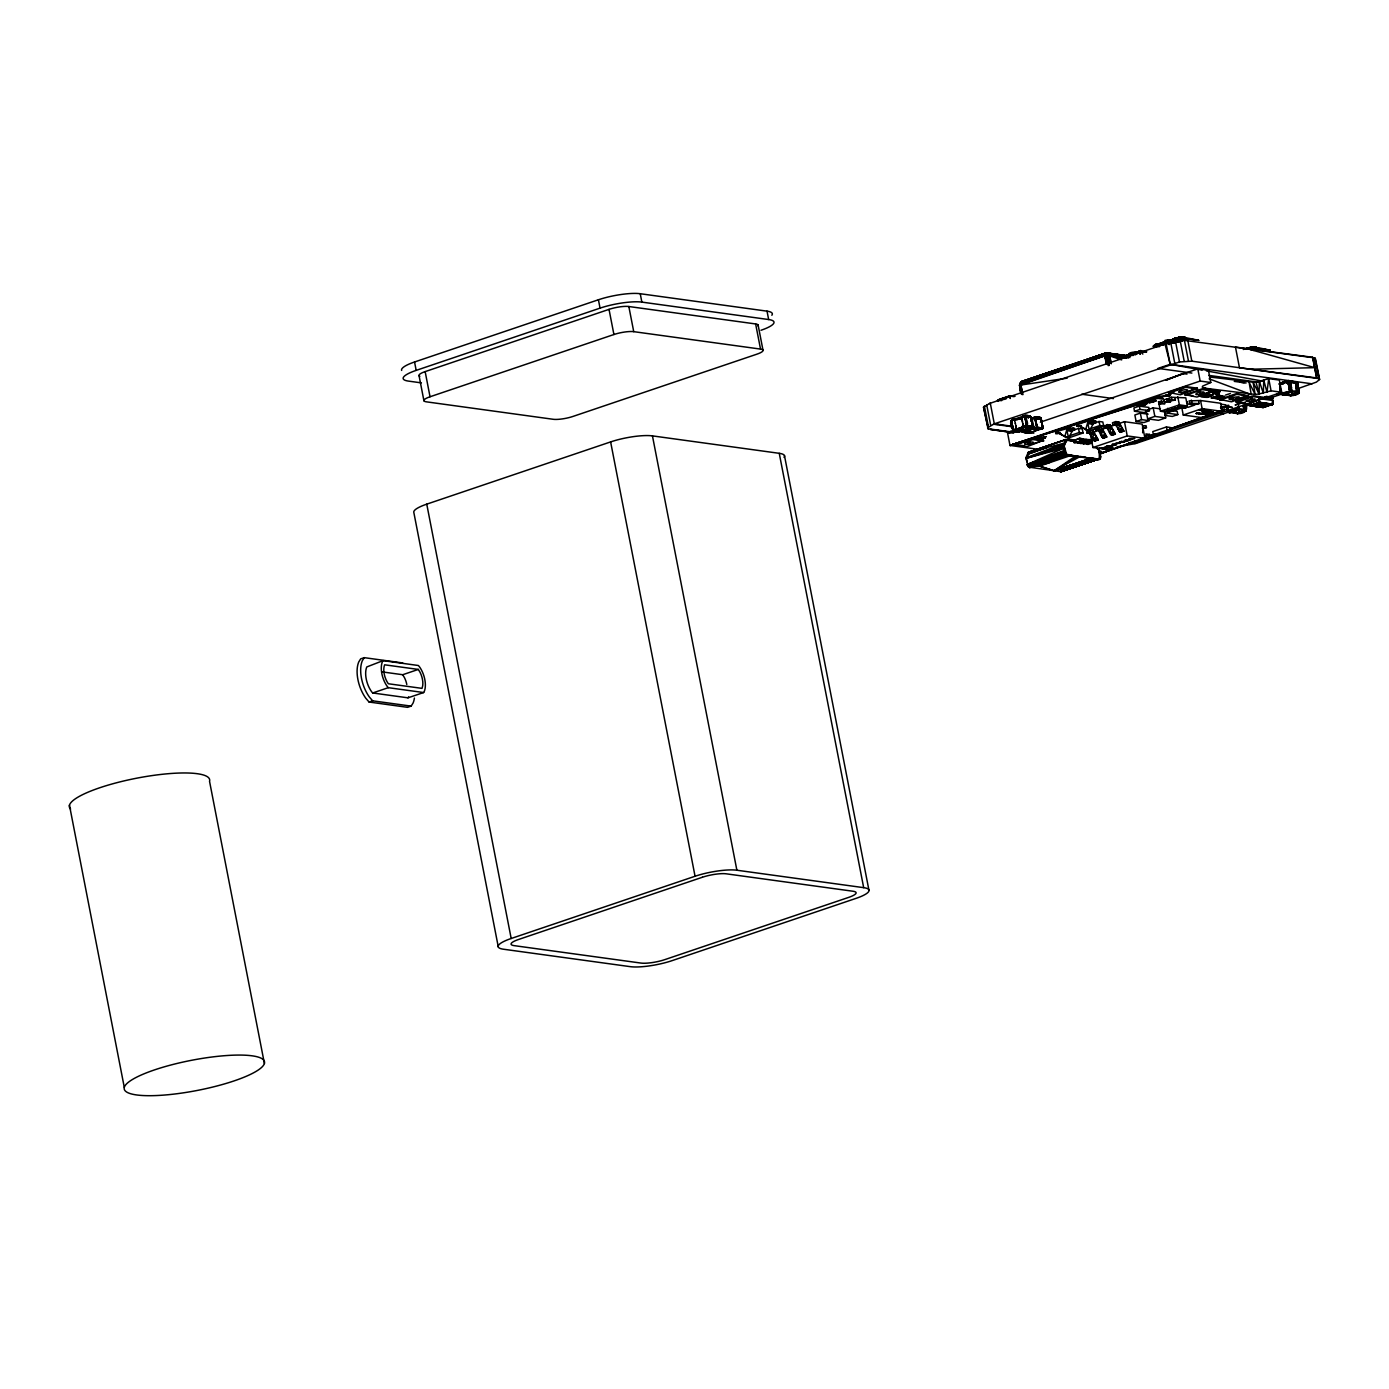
<?xml version="1.0" encoding="UTF-8"?>
<svg xmlns="http://www.w3.org/2000/svg" width="1389" height="1389" viewBox="0 0 1389 1389"><rect width="100%" height="100%" fill="white"/><g stroke="black" fill="none" stroke-linecap="round" stroke-linejoin="round"><path stroke-width="1.5" d="M1261.177 398.869L1272.949 400.483L1272.55 404.182L1263.348 407.411L1272.498 404.286L1272.359 397.237M1142.904 402.046L1150.283 402.289L1154.172 400.883L1148.651 399.997L1154.12 401.299L1142.904 402.046L1149.554 402.775L1155.961 400.744L1149.588 402.671M1273.001 400.57L1272.341 404.407L1263.33 404.998L1262.271 405.553L1266.143 405.293L1259.424 406.942L1272.341 404.407L1273.001 400.57C1274.494 410.588 1260.934 398.4 1255.795 403.869L1272.584 404.112L1259.493 402.48L1249.961 405.501L1263.157 407.498L1272.567 404.077M1170.545 341L1178.584 337.544L1186.102 337.996L1174.399 338.638L1175.754 342.267L1177.056 341.937C1173.392 334.975 1186.275 337.805 1185.685 337.614C1182.317 335.93 1169.816 338.638 1171.604 341.086M1176.761 342.267L1182.421 340.357L1174.365 342.562L1186.328 338.708L1181.987 339.749L1186.328 338.708L1183.654 339.749C1181.397 341.138 1180.65 338.569 1186.831 338.673L1198.655 340.305L1186.675 337.874L1172.906 342.475L1186.328 338.708L1198.776 340.409M1259.319 404.373L1257.896 404.598L1260.5 405.084L1257.028 404.772L1272.255 404.407L1250.065 405.64L1265.032 403.695L1272.255 404.407L1257.201 406.647L1250.065 405.64L1259.215 402.289L1258.972 398.626L1259.389 402.619L1272.55 404.13L1263.157 407.498L1250.1 405.675L1263.157 407.481M1017.616 419.721C1005.306 420.416 1018.658 420.572 1022.096 416.683C1021.783 422.378 1024.023 430.729 1026.749 426.371L1032.721 426.909L1030.725 416.683L1032.721 426.909L1025.742 427.517M1020.359 430.225L1016.175 429.705L1015.758 425.728L1015.984 427.065M1020.967 430.208C1018.658 432.951 997.667 431.163 1021.835 430.503C1022.773 430.121 1019.977 431.857 1019.37 431.562L1013.258 430.521L1019.37 431.562L1032.635 426.944L1030.725 416.752L1028.103 417.551L1030.36 416.578L1027.895 417.447L1030.794 416.891L1032.721 426.909L1030.76 416.717L1024.769 415.78L1021.991 418.106L1022.148 416.648L1030.69 416.648L1032.756 426.753L1030.621 416.735L1028.051 417.516L1030.777 416.735L1032.756 426.753M1026.245 429.809L1023.45 431.927L1029.457 432.951L1032.27 431.805L1026.367 431.111L1026.089 428.454M1028.155 427.951L1029.891 427.465M1042.965 428.142L1040.969 418.124L1032.27 418.176L1035.013 417.204L1037.166 427.447L1034.388 428.593L1037.149 427.239L1042.965 428.159L1040.969 418.124L1035.187 417.308L1032.201 419.513L1032.218 418.349L1032.895 424.774L1034.249 428.229L1035.986 429.079L1034.145 428.246L1033.694 427.239L1042.965 428.142L1040.969 418.124L1034.909 417.186C1027.2 420.051 1039.979 414.86 1040.882 418.037C1037.288 415.38 1029.423 418.992 1036.316 418.801M1037.166 427.343L1042.931 428.142L1040.187 429.392L1042.931 428.298L1041.038 418.228L1042.809 428.454L1040.865 418.072L1038.26 418.922L1040.934 418.419M1268.105 405.206L1269.824 404.703L1267.74 405.119M1096.563 447.814L1099.55 450.887L1100.696 457.901L1098.838 459.637L1066.231 455.019L1063.314 446.234L1065.953 439.549L1074.808 440.695M1243.711 349.264L1253.399 346.955L1257.566 348.031L1253.364 347.458L1243.711 349.264L1253.138 347.042L1257.67 348.049L1251.715 347.111L1243.224 349.49M1281.439 394.32L1279.79 386.177L1281.387 394.285L1289.061 392.913L1291.944 390.326L1291.006 392.167C1285.954 389.128 1278.644 400.917 1280.137 388.173L1281.352 394.268L1284.495 394.372M1297.118 382.288L1294.166 382.305L1297.378 382.548L1299.271 392.479L1290.607 395.639L1299.305 392.427L1297.378 382.531L1292.985 382.826M988.221 424.878L988.152 428.767L1013.935 432.309L1007.615 433.246L1009.977 445.435L1037.878 449.272M1165.562 341.381C1171.743 340.201 1164.763 339.576 1165.354 342.632C1171.257 336.659 1180.963 343.847 1168.062 340.288C1155.023 340.461 1187.994 342.145 1168.166 340.357C1184.036 343.795 1165.076 337.11 1165.458 342.632C1164.763 339.697 1170.823 339.246 1169.208 344.524L1168.288 340.531L1165.44 341.277L1174.087 341.277M1244.631 402.532L1246.072 410.727L1244.666 402.515L1246.107 410.519L1237.512 413.609L1246.072 410.727L1244.666 402.532L1246.089 410.693L1237.668 413.592L1235.134 412.047L1235.915 413.175L1246.211 410.397L1237.495 413.505L1235.134 412.047C1239.405 416.214 1250.899 411.144 1245.03 404.459M1040.344 422.169L1197.804 368.866L1208.43 370.325L1210.791 382.513L1202.7 386.09L1202.232 387.08L1203.864 388.087L1255.135 394.441L1259.094 393.955L1259.319 381.315L1268.713 378.624L1279.338 380.082L1281.7 392.271L1099.689 453.873M1294.201 382.479C1298.246 379.544 1293.906 387.392 1297.152 391.056L1299.236 392.67L1288.784 395.361L1299.271 392.601L1297.343 382.479L1291.753 382.687M1269.581 404.911L1268.869 405.119M1206.572 414.408L1208.413 413.991L1205.86 415.103L1208.1 413.905M1015.932 419.409C1004.629 416.526 1015.863 438.941 1016.036 428.402M1096.06 422.638L1095.504 420.989L1093.907 422.69L1091.424 421.336L1090.556 422.725L1091.494 420.433L1090.556 422.725L1096.06 422.638L1095.747 421.006L1090.643 420.798M1249.926 347.372L1245.742 348.934M1265.205 396.612L1268.331 397.41C1263.417 395.848 1267.584 400.605 1268.331 397.41C1266.942 401.473 1262.063 395.171 1267.115 396.959C1262.861 398.192 1266.438 397.775 1268.417 396.994L1266.542 396.525L1264.962 398.539M1269.459 399.147C1271.595 396.473 1275.38 399.893 1269.511 399.233C1267.48 394.945 1277.55 399.112 1270.032 399.042C1268.713 399.494 1271.248 398.712 1271.022 397.792C1276.456 400.796 1264.441 396.23 1272.671 398.435L1269.806 399.042L1272.567 398.591M1272.914 397.601L1271.612 397.567L1272.914 397.376M1291.805 390.378L1290.034 381.454L1288.037 381.072L1289.999 391.576L1291.909 391.594L1291.944 390.326L1281.752 394.389L1289.079 395.171L1299.236 392.67L1297.309 382.426L1295.034 382.253M1031.749 431.944C1029.614 432.656 1019.144 434.531 1026.141 429.791C1026.784 432.448 1019.873 432.344 1026.141 430.972L1023.571 431.857L1029.579 432.969L1040.135 428.958M1297.343 382.479L1295.451 382.062L1297.378 382.531L1299.184 392.722L1288.818 395.379L1288.228 394.059L1290.746 395.622L1299.114 392.792L1291.839 391.212M1251.229 350.011L1257.757 348.517C1250.482 350.948 1254.267 348.969 1257.757 348.517L1270.206 350.236M1142.539 425.763L1146.099 425.728L1146.446 427.534L1143.355 427.499L1142.626 432.795M1184.261 337.197L1178.028 337.718L1179.799 341.381L1179.921 337.405L1174.191 338.638L1182.681 337.371L1186.241 338.222M1135.612 405.171L1141.237 402.932L1146.828 403.713L1142.383 405.571L1135.612 405.171L1137.278 405.675M1135.612 405.241L1137.018 403.939M1099.255 452.779L1099.359 458.613M1238.849 408.314L1228.189 412.116L1236.644 409.13L1238.71 409.772L1238.849 408.314L1238.762 409.668L1235.967 410.901L1238.606 409.599L1238.554 405.779M1175.007 408.904L1172.16 409.06L1175.25 408.783L1172.16 409.06L1173.323 408.505M1016.175 429.705C1026.193 426.857 1030.76 428.055 1024.978 415.901C1017.425 417.69 1029.648 414.148 1030.725 416.752C1035.152 437.222 1031.645 421.336 1016.054 429.531M1196.259 413.8L1199.766 412.828L1196.259 413.262M1272.532 403.973L1272.966 400.588M1299.271 392.601C1299.166 386.993 1254.024 400.171 1291.978 391.403C1287.968 388.729 1290.555 377.843 1288.054 381.037C1266.785 390.76 1292.117 373.797 1291.145 385.204M1220.671 395.934L1211.364 397.931L1216.938 396.056L1222.806 396.16L1217.893 395.848L1211.347 397.844L1218.726 398.938C1230.862 395.171 1219.403 397.046 1220.566 395.813L1203.864 388.087L1220.046 391.455L1218.084 393.139L1213.326 393.816M1288.228 394.059C1292.36 399.424 1307.535 388.851 1291.006 392.167M1140.022 354.212L1140.352 350.931L1139.24 350.861L1146.498 351.764L1145.387 351.712M1244.926 349.195L1251.35 347.233L1256.819 347.58M1257.601 404.946L1272.255 404.407L1257.201 406.647L1262.636 404.807L1256.785 406.595L1264.372 404.98M1179.799 341.381L1179.07 337.978L1175.25 338.378L1173.514 339.142L1173.497 343.031L1172.785 339.42L1174.399 338.638M1205.096 411.856C1209.246 409.06 1209.506 415.641 1202.127 408.626L1183.237 415.016L1181.657 406.89M1238.745 409.182L1246.176 410.467L1235.654 413.297L1246.141 410.64L1244.509 402.584M1021.991 418.106C1022.339 414.339 1028.624 416.561 1030.69 416.648L1028.051 417.516M1032.201 419.513C1031.662 415.12 1046.802 418.141 1038.121 418.853L1040.726 418.037L1037.236 418.836M1289.739 381.489C1285.016 380.569 1293.923 383.017 1288.037 381.072C1267.046 389.094 1290.207 377.6 1295.468 382.548L1295.243 382.027M1073.784 440.851L1079.427 438.23L1080.972 438.438L1081.441 440.886L1075.676 442.831L1074.114 442.622L1073.784 440.851C1068.627 436.268 1062.359 443.022 1064.287 446.546L1066.613 454.29L1074.166 455.852L1069.478 455.592L1070.363 455.279M1254.857 348.761L1254.701 349.663L1254.996 348.726M1158.357 343.882L1154.728 345.236L1159.294 343.916L1158.374 344.038M1262.271 405.553L1265.31 405.328M1032.183 432.048L1029.683 432.917C1004.698 428.993 1042.288 435.365 1032.149 432.101C1026.072 434.062 1017.234 430.833 1029.839 431.528M1261.976 404.998L1259.458 404.755L1272.255 404.407L1256.594 406.56L1261.976 404.998L1260.535 405.154M1271.855 399.233L1269.98 398.973L1271.039 397.132M1140.109 354.039L1140.612 350.41L1143.286 352.528M1203.378 411.856L1202.353 411.752L1206.173 410.901L1202.37 411.786L1206.173 410.901L1202.127 408.626L1200.547 400.501L1189.123 400.883L1189.592 403.314L1196.919 404.321L1199.158 403.574L1198.69 401.126M1266.143 397.931L1265.014 398.608L1267.376 398.643L1267.028 396.855L1264.702 396.994L1266.612 396.733M1183.567 338.899L1172.767 342.545L1183.654 339.749M1258.26 404.407L1259.319 404.72M1258.868 404.65L1250.222 405.657L1272.255 404.407L1255.656 406.439L1261.16 404.529L1272.255 404.407L1265.292 405.258M1235.62 412.967L1237.755 413.453L1246.02 410.762C1240.568 404.876 1228.189 416.96 1227.442 408.21L1228.466 412.359L1235.932 410.727M1119.847 443.317L1115.471 443.369M1019.37 431.562C1011.973 435.695 1006.417 417.724 1015.029 419.53M1029.944 427.638L1019.474 431.528L1013.293 430.573L1011.331 420.589L1014.126 419.356L1011.487 420.277L1024.648 415.815L1030.69 416.648L1024.683 415.797L1030.36 416.578L1027.895 417.447M1021.453 392.809L1019.908 384.684L1022.13 381.263L1106.582 352.875L1129.587 356.035M1154.815 344.906L1157.35 343.951L1157.801 345.184C1151.342 347.042 1157.454 341.989 1157.888 345.201C1147.609 345.566 1163.635 343.014 1155.023 344.715L1158.791 345.271L1154.919 344.75M1185.338 337.562L1178.584 337.544L1170.58 341.034L1178.584 337.544L1184.557 337.249L1186.275 338.43M1297.204 382.374L1295.416 382.357L1297.378 382.6L1295.642 383.329M1011.366 420.728L1014.144 419.634M1022.13 381.263L1019.509 385.222L1021.366 393.972C1018.571 389.111 1018.762 378.173 1027.304 381.09M1202.579 411.578L1206.173 410.901L1202.353 411.752L1203.638 411.3M1022.582 416.978L1024.804 415.832L1030.76 416.717C1016.488 409.72 1032.774 426.492 1024.075 426.996C1027.166 424.27 1040.621 428.697 1026.818 426.058C1007.459 427.881 1052.341 424.235 1023.936 426.857L1022.79 423.385M1175.216 408.626L1172.125 408.887L1175.216 408.852M1182.525 340.114L1186.328 338.708L1183.932 338.794M1262.514 405.536L1264.441 405.536M1022.182 392.827L1020.672 383.989L1021.575 381.61L1105.731 352.98L1127.781 355.862M1080.955 426.076L1077.031 426.388L1076.718 424.756L1090.07 420.242L1090.556 422.725L1090.851 421.318M1042.774 428.229L1036.941 427.656L1023.537 432.014L1036.941 427.586L1042.913 428.246L1036.941 427.586L1034.927 417.447L1041.038 418.28L1034.84 417.273L1032.791 418.367M1253.816 350.497L1253.659 349.247L1257.757 348.517L1255.361 348.622M1269.615 397.514L1271.109 397.15M1202.874 413.332L1199.176 414.026M1258.208 404.529L1257.583 404.859M1261.907 404.72L1259.806 404.755L1272.255 404.407L1265.205 404.998M1154.12 401.299L1148.668 400.084L1155.856 400.536L1153.877 401.872M1063.314 446.025L1063.731 448.196L1025.759 458.439L1063.418 445.313L1025.759 458.005L1064.443 443.108L1028.259 452.31L1065.953 439.549L1028.259 452.31L1025.759 458.005L1028.589 467.103L1060.623 471.652L1062.325 469.656M1091.823 421.336L1093.907 422.69L1094.341 420.815M1238.658 409.495L1246.055 410.71L1244.197 410.259L1243.329 406.421L1243.676 407.724M1290.624 394.528L1298.958 392.844L1297.135 392.445L1296.145 387.149M1203.204 411.387C1204.28 412.134 1206.676 409.859 1204.593 411.439M1206.208 412.168C1215.757 410.467 1203.204 411.925 1207.284 412.29M1096.911 448.282L1098.942 449.845M1295.347 382.288L1287.95 381.037C1271.004 388.139 1284.026 379.822 1290.034 381.454M1137.192 404.39C1154.971 406.126 1138.667 401.369 1138.233 403.956M1140.647 405.328C1154.919 403.209 1130.472 403.626 1142.609 403.366M1145.144 404.338L1143.598 403.47M1260.083 405.067L1258.608 404.998L1260.917 404.598L1259.181 405.154M1213.292 395.032L1207.475 397.358C1185.286 396.959 1228.484 391.212 1200.113 396.264L1208.291 394.094M1098.716 450.731L1100.713 456.842L1099.775 457.137M1233.779 411.63L1229.994 412.394L1237.634 413.471M1265.24 396.698C1270.327 400.883 1263.851 395.344 1266.56 397.306M1272.463 404.251L1259.406 402.636L1250.169 405.71L1259.528 402.55L1258.972 398.626L1259.458 402.55L1250.013 405.623L1259.563 402.48L1259.146 398.608M1105.21 447.727L1104.411 447.05L1104.811 448.612L1108.769 447.258L1101.355 448.074L1108.005 447.518M1218.726 398.938L1224.612 396.369L1218.709 398.869L1211.347 397.844M1165.77 345.583L1166.638 342.718L1165.354 342.024L1172.16 343.135L1168.114 343.882M1038.33 419.009L1040.795 418.106C1030.134 413.453 1036.767 421.752 1036.854 427.69C1057.845 428.888 1016.175 426.961 1042.809 428.454L1035.951 428.923M1200.981 413.748L1202.006 413.54M1297.222 392.375C1303.837 395.327 1282.585 396.195 1281.335 394.198L1279.79 386.316L1281.283 394.129L1283.419 394.65M1213.066 413.609L1214.003 413.228M1205.374 396.334L1208.048 396.785C1221.643 391.941 1190.755 399.546 1212.666 394.58M1262.775 405.553L1264.233 405.015L1263.018 405.084M1066.752 429.861L1072.412 430.642L1068.592 438.004L1064.773 436.597L1066.752 429.861L1070.554 429.236L1070.242 427.621L1055.466 431.944L1055.779 433.576L1059.807 433.177L1061.456 434.358M1087.656 422.794L1093.317 423.576L1089.497 430.92L1085.677 429.514L1087.656 422.794L1091.494 420.433L1090.07 420.242M1231.401 412.342L1228.293 412.255L1236.905 409.147L1228.38 412.325L1231.366 412.168M1291.978 391.403L1281.474 394.354L1291.857 391.698L1289.808 391.368L1288.037 381.072L1279.443 383.989L1288.124 381.142L1290.086 391.16L1291.857 391.611M1099.081 452.206L1098.89 451.269M1213.899 413.731L1211.33 414.408L1214.924 413.332L1171.049 428.697M1263.174 405.189L1264.233 405.328L1262.966 405.605M1171.187 340.166L1170.58 341.034L1174.33 338.864M1178.688 407.168L1179.591 406.925L1178.688 406.925M1173.653 409.095C1171.656 408.158 1174.469 409.668 1173.722 408.488M1256.767 348.083L1256.455 347.163M1290.85 395.483C1286.266 394.615 1291.944 396.108 1289.704 395.084L1299.184 392.722L1296.197 392.705M1021.471 418.315L1014.265 419.53L1021.61 418.384L1019.752 418.905M1129.153 356.261L1107.259 352.98C1101.616 352.91 1107.415 361.73 1106.686 364.265M1087.118 433.229L1093.438 432.569L1090.417 434.149L1094.237 433.594L1092.344 438.264L1093.195 439.775L1094.81 441.06L1098.23 439.896L1093.282 430.781L1086.771 431.441L1087.118 433.229L1093.438 432.569L1098.23 439.896L1094.202 440.817L1096.859 438.924L1093.195 439.775L1096.077 437.743L1092.344 438.264L1089.827 433.646L1090.191 430.277M1104.238 427.43L1110.575 426.753L1107.554 428.35L1111.374 427.795L1109.464 432.465L1110.332 433.976L1111.947 435.261L1115.367 434.097L1110.419 424.982L1103.89 425.642L1104.238 427.43L1110.575 426.753L1115.367 434.097L1111.322 435.017L1113.995 433.125L1110.332 433.976L1113.214 431.944L1109.464 432.465L1106.964 427.847L1107.328 424.478L1106.373 426.006L1109.794 424.826M1098.751 427.378L1098.977 431.25L1102.797 430.694L1100.887 435.33L1101.703 436.806L1103.37 438.16L1106.79 436.997L1101.842 427.881L1095.331 428.541L1095.678 430.33L1101.998 429.67L1106.79 436.997M1099.064 452.102L1099.55 450.887M1015.342 423.141C1015.672 426.996 1015.064 415.797 1011.539 420.259M1230.428 412.411L1228.189 412.116L1230.22 412.359L1228.241 412.168L1227.425 408.14M1201.85 413.714L1201.155 413.818M1126.114 357.181L1106.286 353.535L1021.089 382.218L1019.578 384.979L1021.054 393.347L1019.509 385.222L1021.089 382.218L1105.158 353.327L1127.712 356.626M1013.397 430.712C1021.332 427.534 1007.858 433.542 1015.949 428.385C1016.14 431.927 1009.039 430.277 1017.043 429.93M1028.832 453.804L1034.77 451.79L1028.832 453.804L1026.575 458.978L1027.166 461.947M1207.093 411.022L1205.53 411.7L1207.979 411.144L1202.127 408.626L1202.509 409.859L1199.28 410.154L1201.363 410.345L1202.127 408.626L1222.216 411.387L1220.636 403.261L1200.547 400.501M1146.047 403.175C1148.147 405.189 1140.977 405.571 1139.831 405.831M1203.933 411.63L1202.683 411.561L1204.263 411.057M1010.445 396.039L999.16 399.372M1142.73 352.077L1138.633 351.504L1129.066 354.247M1159.242 346.486L1155.179 345.41M1271.004 397.567L1272.828 398.035L1271.022 397.341M1016.349 429.757L1013.258 430.503L1011.383 420.502L1022.096 417.221M1230.133 412.498L1228.241 412.168L1227.442 408.123C1224.664 411.491 1232.842 413.505 1228.293 412.255C1241.835 408.679 1234.144 409.13 1238.554 409.668M1021.905 430.434C1017.738 430.503 1025.36 432.587 1013.258 430.468L1011.331 420.589L1014.005 419.652L1014.543 420.676M1297.309 392.583L1297.152 391.056L1299.201 392.653M1064.182 450.869L1064.582 448.022L1063.418 446.928C1065.38 445.174 1066.717 437.604 1066.665 440.903M1175.25 408.088L1177.75 407.984L1175.25 407.793M1228.657 412.359L1238.762 409.668L1228.553 412.377L1230.324 412.62M1198.62 412.672L1196.398 413.384M1219.282 398.383L1222.928 396.768L1219.282 398.383C1211.451 398.452 1226.435 395.414 1218.778 397.289M1036.854 427.69L1034.388 428.593L1036.975 427.725L1034.805 417.568L1032.218 418.349L1035.239 417.377L1037.166 427.447L1034.145 428.246L1033.798 427.256M1169.434 410.502L1166.239 410.849L1170.198 410.137M1049.094 462.85L1029.648 467.433L1069.27 454.984L1038.555 465.819L1029.648 467.433L1068.697 454.898L1099.081 459.551L1099.775 456.929M1289.582 381.506L1288.193 381.107L1290.207 391.056M1020.689 418.766L1021.54 418.402M1197.058 413.696L1199.731 412.828L1197.7 412.811M1118.978 422.082L1114.933 423.107L1115.888 421.579L1118.978 422.082L1123.927 431.198L1119.829 432.066L1116.287 425.642L1112.815 424.53L1112.467 422.742L1115.888 421.579L1115.523 424.947L1119.135 423.853L1123.927 431.198M402.758 662.952L364.265 657.657L362.321 660.747A26.756 13.925 71.3 0 0 369.37 697.018L372.651 700.82L411.144 706.116L413.071 703.06A26.825 13.959 71.3 0 0 414.408 698.059M383.051 660.643L382.426 661.65A18.265 9.515 71.3 0 0 387.236 686.426L388.312 687.677L423.628 692.538L424.235 691.566A18.335 9.549 71.3 0 0 419.409 666.703L418.367 665.505L383.051 660.643L366.783 666.946A18.265 9.515 71.3 0 0 371.61 691.722L372.686 692.972L407.984 697.834L423.628 692.538M407.984 697.834L408.609 696.861M1207.527 394.129L1209.993 394.719M1116.2 443.247L1120.558 443.195M1066.387 441.025L1063.314 446.234M1263.261 405.102L1256.785 406.595M1260.465 404.598L1258.625 405.084M1314.671 360.116L1314.897 357.945L1314.741 367.668L1316.65 377.93L1239.474 367.72L1235.463 347.094L1312.64 357.286L1314.741 367.668L1319.55 379.527L1316.39 382.114L1299.93 387.913M983.516 407.185L988.152 428.767L983.516 407.185L989.732 403.4M987.527 427.829L994.298 423.819L1179.487 361.973L1191.831 361.175L1318.96 378.659M1070.242 427.621L1069.165 428.333L1074.496 428.211L1074.826 429.826L1069.912 430.139L1068.836 427.43M1069.478 429.948L1070.554 429.236M1036.941 427.586L1042.722 428.524L1039.927 429.236M1263.764 405.71L1264.233 405.623M1208.638 411.925L1206.103 412.377L1209.298 411.283M1207.284 395.292L1202.284 395.987L1208.065 394.806L1202.266 395.917L1206.26 394.771M1218.518 396.889L1213.5 397.514L1219.299 396.403L1215.826 397.896L1219.299 396.403L1217.875 397.132M1211.33 395.622L1208.048 396.785L1211.694 395.257M1169.503 410.762L1166.239 410.849M1013.605 430.781L1016.019 429.843M1210.704 411.63C1214.125 411.37 1206.468 412.498 1210.826 411.474L1211.729 411.682L1207.631 412.533L1209.941 411.943M1222.806 410.71L1219.976 411.318L1224.785 409.373L1170.267 429.045M1175.441 407.915L1177.559 408.071L1175.58 407.689M1124.1 441.876C1126.028 441.511 1119.343 443.386 1124.951 441.667L1119.326 441.997L1124.968 441.476L1120.298 441.858L1121.756 441.181M1207.18 411.352L1205.756 411.752M1112.711 445.539C1119.065 442.049 1113.718 447.206 1112.276 444.376L1116.513 444.636L1112.276 444.376M1029.891 427.777C1037.027 426.614 1026.228 424.982 1024.162 426.996M1030.082 427.69L1032.652 426.84C1036.732 428.09 1013.779 425.642 1032.617 427.048L1030.1 427.916L1029.648 426.683M1001.712 400.622L997.424 400.449L998.378 399.702M1109.776 446.911L1112.676 445.938L1106.217 446.442L1112.676 445.938M1219.264 398.296L1222.928 396.768M1206.138 410.901L1204.523 411.231M1210.27 412.186L1208.031 412.602M1006.018 398.973L997.962 400.657L998.847 399.754M1128.632 357.32L1109.273 354.837L1106.217 355.48L1019.908 384.684L1021.28 392.948M1209.663 411.491L1206.103 412.377M1019.96 419.044L1020.915 418.818M1283.627 394.424L1281.335 394.198L1289.877 391.194L1288.002 381.194L1279.495 384.024L1283.679 383.624L1279.443 383.989M1271.022 397.792L1272.567 398.608M1026.558 431.163L1023.919 432.17M1216.174 396.612L1213.5 397.514L1219.282 396.421L1217.268 396.421M1022.2 394.632L1020.672 383.989L1105.991 354.334L1128.076 356.522M1154.728 345.08L1165.493 341.52M1237.009 409.46L1228.189 412.116L1230.168 412.29M1109.377 363.328L1107.293 355.289L1104.932 353.865L1020.776 383.034L1019.908 384.684M1142.834 354.108L1139.709 350.931C1137.921 353.257 1123.354 352.806 1129.951 357.546M1165.822 342.093L1153.964 346.503L1159.607 346.555M1171.604 339.975L1170.701 340.722M1206.833 414.426L1207.961 414.078M1182.421 339.281L1172.733 342.545L1183.324 339.836L1172.594 342.614L1183.272 338.985M1146.047 351.973L1140.525 351.556L1127.851 355.341L1133.493 355.41M1164.069 344.628L1153.964 346.503L1166.638 342.718L1165.354 342.024L1166.725 341.572L1172.16 343.135M1128.042 440.07C1119.621 441.771 1136.011 440.018 1124.43 440.678L1129.448 440.07L1124.43 440.678L1126.479 439.74M1201.554 413.679L1202.492 413.332M1064.547 452.501L1065.432 452.206L1064.686 452.918L1065.971 454.828L1067.568 454.793L1029.648 467.433L1068.992 454.932M1238.537 412.134C1240.967 412.707 1245.568 408.8 1244.422 410.137M1207.128 411.908L1209.333 411.422L1206.642 412.116M1203.343 414.13L1202.787 413.87M1064.738 443.195L1065.415 441.633M1259.302 402.515L1259.059 398.626M1075.85 455.87L1054.112 470.749L1038.555 465.819L1038.312 464.586M1168.392 410.276L1166.882 410.745L1169.781 410.311M1100.557 456.061L1099.984 456.859L1099.793 455.905M1205.392 396.421L1208.986 395.188M1145.178 404.182L1144.137 404.772M1228.275 412.203L1236.644 409.13M1281.37 394.233L1283.314 394.389M1135.212 354.907L1140.525 351.556L1139.709 350.931M1163.097 344.958L1166.638 342.718L1153.964 346.503M1066.144 440.157L1074.253 441.233M1078.055 456.182L1054.112 470.749L1038.555 465.819M1067.03 440.244L1066.578 440.191M1169.347 410.675L1168.496 410.38M1169.781 410.623L1168.583 410.97M1091.077 435.33L1094.237 433.594M1103.022 436.389L1103.37 438.16L1106.269 436.806L1102.692 437.865L1105.418 436.024L1101.703 436.806L1104.62 434.792L1100.887 435.33L1099.637 432.413L1102.797 430.694M1108.196 429.514L1111.374 427.795M1099.984 452.623L1101.408 451.442L1098.959 451.147M1013.432 430.677L1015.984 429.791L1013.432 430.382L1011.47 420.607M1172.629 409.72L1169.781 409.963L1172.507 409.633L1170.805 409.616L1171.639 410.05M1068.94 454.932L1029.648 467.433L1066.526 454.602L1028.589 467.103L1065.467 453.769L1027.738 466.131L1064.859 452.797L1026.992 464.655L1063.731 448.196L1065.05 453.144L1068.106 455.453M1243.12 410.849L1245.864 410.814L1243.103 410.693M1013.345 430.451L1015.949 429.757L1013.258 430.468L1017.13 431.059M1099.81 457.155L1100.348 458.908L1097.709 459.533M1210.895 412.984L1213.344 411.804M1212.371 412.116L1211.277 412.325M1262.601 405.31L1261.49 405.31M1135.664 404.633L1141.827 402.949L1146.776 403.8M1220.584 410.884L1223.032 410.05M1205.496 414.044L1203.707 414.304M1209.107 412.464L1207.631 412.533L1209.263 412.029M1175.198 338.603L1177.056 341.937L1178.41 341.625L1177.091 338.36L1171.153 340.253M1170.597 410.015L1170.163 409.981M1201.363 410.345L1202.509 409.859M1237.564 412.672L1235.845 413.384L1237.443 413.575M1184.018 339.628L1186.328 338.708M1207.024 412.255L1209.663 411.3M1174.469 409.095L1172.212 409.13M989.419 403.522L1166.118 343.656L1170.198 364.3L1202.11 370.116M1178.584 337.544L1181.015 337.718L1182.438 341.052L1181.935 337.631C1178.115 336.503 1183.011 337.857 1181.154 341.173L1180.042 337.84L1175.407 338.256M1244.943 348.952L1252.427 347.545L1250.395 347.372M1099.411 459.255L1100.348 458.908M1064.686 452.432L1026.992 464.655L1064.182 450.505M1172.542 408.904L1173.41 409.234M1095.122 458.526L1060.623 471.652L1061.578 468.996L1095.122 458.526L1062.828 469.152L1054.112 470.749L1080.243 456.477L1085.729 457.259M1024.474 417.395L1022.547 416.804L1024.839 416.023L1026.488 425.902L1016.036 429.323M1067.898 440.348L1067.464 440.296M1199.523 412.724L1196.346 413.418L1197.769 412.915M1065.328 451.79L1026.992 464.655L1064.304 451.095M1209.819 411.786L1210.826 411.474M1101.321 453.092L1111.131 449.55L1099.862 454.238M1096.425 458.717L1060.623 471.652L1062.828 469.152L1061.335 467.746M1026.211 431.25L1023.537 432.014M1182.855 339.107L1172.733 342.597L1182.265 339.385M1013.727 430.764L1016.14 429.913M1022.964 381.124L1021.089 382.218M997.962 400.657L1010.445 396.212L1014.196 396.646M1112.936 445.279C1110.592 443.82 1118.336 444.671 1112.936 445.279L1114.69 444.688M1148.547 436.406L1154.658 434.236M1170.962 428.454L1213.743 413.262M1072.1 466.027L1070.606 464.603L1072.1 466.027L1093.82 458.335L1091.216 458.04L1054.112 470.749L1092.518 458.179M1097.727 458.926L1060.623 471.652L1099.15 458.821L1061.977 471.218L1095.73 459.238M1065.693 454.029L1028.589 467.103L1066.405 454.55M1148.616 436.58L1156.777 433.715M1136.515 440.834L1101.703 453.057L1135.942 441.077M1148.79 436.511L1154.919 434.358M1169.243 429.323L1224.473 409.911M1023.033 394.58L1020.793 385.031L1104.863 355.584L1106.217 355.48L1108.856 365.498M1286.353 382.756L1288.02 381.975L1288.471 383.104M1150.075 436.111L1156.134 433.993M1174.452 342.284L1182.421 340.357L1174.469 342.128M1063.418 445.313L1025.759 458.439L1063.505 447.032M1065.241 453.474L1027.738 466.131L1065.05 453.144M1099.185 458.804L1061.977 471.218L1097.64 458.821M1281.578 394.337L1289.843 391.455M1034.84 417.221L1032.322 418.106L1035.239 417.377M1026.992 464.655L1064.408 451.668M1027.738 466.131L1065.085 453.213M1068.419 454.88L1029.648 467.433L1066.578 454.602M1024.978 415.901L1022.026 416.943L1024.596 416.179M1065.919 454.238L1028.589 467.103L1066.162 454.429M1068.141 454.845L1029.648 467.433L1066.683 454.637M1206.919 412.012L1208.864 411.404M1174.365 342.597L1182.386 340.687L1176.24 342.354M1129.587 438.507L1130.768 439.809L1129.587 438.507L1134.205 438.646M1078.281 464.395L1068.506 467.746L1078.385 464.412M1176.24 342.406L1181.883 340.183M1032.531 427.118L1029.961 427.986L1032.531 427.118L1026.749 426.371M1114.933 423.107L1118.371 421.926M1067.846 454.828L1029.648 467.433L1066.978 454.707M1098.786 459.012L1060.623 471.652L1098.473 459.012M401.647 370.429A30.61 6.563 -11 0 1 414.547 361.991L598.416 299.764A30.61 6.563 -11 0 1 640.242 293.721L767.023 311.153A30.61 6.563 -11 0 1 771.85 315.268M421.388 382.878L408.488 381.107A30.61 6.563 -11 0 1 416.179 370.377L600.048 308.132A30.61 6.563 -11 0 1 641.857 302.108L768.655 319.539L767.023 311.153M419.825 376.28A14.498 3.108 -11 0 1 425.156 371.61L609.024 309.365A14.498 3.108 -11 0 1 628.835 306.518L755.633 323.95A14.498 3.108 -11 0 1 757.925 325.894M760.53 349.09A14.498 3.108 -11 0 1 756.883 354.178L573.015 416.422A14.498 3.108 -11 0 1 553.204 419.287L426.406 401.838A14.498 3.108 -11 0 1 430.034 396.768L613.921 334.523A14.498 3.108 -11 0 1 633.731 331.658L760.53 349.09L755.633 323.95M498.286 946.933L413.853 512.576A30.61 6.563 -11 0 1 426.753 504.155L610.622 441.91A30.61 6.563 -11 0 1 652.448 435.886L779.246 453.318A30.61 6.563 -11 0 1 784.073 457.432M1021.575 381.61L1105.887 353.049L1129.431 356.296M1127.712 357.945L1126.913 355.046L1128.753 354.646M1128.979 354.438C1127.156 349.837 1161.933 352.737 1138.633 351.504M1154.867 345.809L1153.026 346.208L1156.533 346.365M1155.092 345.583L1164.694 342.336L1170.823 343.187M1127.33 355.341L1128.285 354.577M1153.443 346.503L1154.398 345.739M1155.162 345.913L1164.694 342.336M1165.44 342.441L1166.465 342.093M999.073 399.546L1008.622 396.16M1251.437 349.941L1258.104 347.684L1269.893 350.184M1183.063 373.554L1166.083 380.169L1183.063 373.554L1187.005 374.092M1007.615 433.246L1018.849 430.034M1255.517 349.438L1258.26 348.5L1270.084 350.132M1026.228 430.712L1036.732 427.413M364.265 657.657L360.671 658.872L358.744 661.963A26.756 13.925 71.3 0 0 365.793 698.233L369.075 702.035L407.567 707.331L411.144 706.116M1032.062 431.91L1042.809 428.437L1036.975 427.725M1045.379 437.848C1040.205 437.483 1047.671 437.587 1044.302 438.299L1038.764 438.802L1041.594 437.917L1039.632 437.57L1009.977 445.435L1200.165 381.055L1210.791 382.513M1043.452 437.657L1046.264 436.615L1031.732 438.629L1014.595 444.428L1026.575 446.876L1043.538 440.261L1031.732 438.629L1009.977 445.435L1159.138 396.455L1167.194 395.327L1009.977 445.435L1142.539 402.845M1168.462 392.358L1185.598 386.559L1197.405 388.173L1180.424 394.789L1168.462 392.358L1174.365 393.174M1014.751 445.244L1031.888 439.445L1043.695 441.077M1151.689 398.973L1159.138 396.455C1151.898 398.712 1167.923 397.74 1162.107 399.042L1155.561 398.053L1151.689 399.06L1159.155 396.542M1168.618 393.174L1185.755 387.357L1197.561 388.989M1148.668 400.084L1155.874 400.779M1165.267 395.136L1171.118 393.99C1170.406 394.789 1169.798 395.136 1169.903 395.778L1164.381 396.351L1167.194 395.327M1055.779 433.576L1058.522 432.639L1064.773 436.597M1077.031 426.388L1079.427 425.572L1085.677 429.514M1139.379 406.126L1133.893 407.984L1134.518 411.248L1143.98 412.533L1149.467 410.675L1148.825 407.428L1139.379 406.126L1140.004 409.39L1149.467 410.675M1032.114 444.133L1043.538 440.261M1070.659 431.076L1078.489 428.437L1082.274 428.941L1083.073 433.003L1069.356 437.657L1065.571 437.136M1093.178 423.454L1099.064 421.475L1102.831 421.996L1103.63 426.058L1089.914 430.694L1086.146 430.173M1182.178 393.33L1197.405 388.173M1174.851 397.723L1175.32 400.171L1169.278 400.64L1168.791 398.192L1171.535 397.271L1185.807 397.844L1187.387 405.97L1168.496 412.359L1160.475 411.248L1158.513 401.681L1164.572 401.213M1166.743 398.903L1163.999 399.824L1164.468 402.254L1170.528 401.786L1170.042 399.355L1166.743 398.903L1167.211 401.334L1170.528 401.786M1134.518 411.248L1140.004 409.39M1184.991 394.632L1202.127 388.833L1213.951 390.448L1196.971 397.063L1184.991 394.632L1192.873 395.709M1161.725 403.192L1158.982 404.112L1165.041 403.643L1161.725 403.192L1161.256 400.744M1164.468 402.254L1167.211 401.334M1169.278 400.64L1175.32 400.171M1185.164 395.448L1202.284 389.632L1214.108 391.264M1069.495 435.799L1079.288 432.483L1083.073 433.003M1090.052 428.854L1099.845 425.538L1103.63 426.058M1147.783 409.703L1153.183 407.862L1160.44 408.87M1148.147 414.182L1140.352 413.123L1134.865 414.981L1136.115 421.475L1143.928 422.551L1149.398 420.693L1141.602 419.617L1136.115 421.475M1095.678 430.33L1101.998 429.67L1098.977 431.25L1099.637 432.413M1112.815 424.53L1119.135 423.853L1116.287 425.642L1119.933 424.878L1117.989 429.461L1121.479 428.42L1118.822 431.007L1122.399 430.034L1119.829 432.066L1123.406 431.007L1120.506 432.361L1119.725 430.347M1198.724 395.605L1213.951 390.448M1046.837 447.553L1032.999 452.241L1046.872 447.571M1092.205 432.621L1124.465 421.7L1142.192 424.131L1144.953 438.351L1127.226 435.92L1092.952 447.518L1090.191 433.299M1215.392 392.757L1212.562 393.712C1218.934 392.601 1211.677 392.827 1214.507 392.045L1220.063 391.542L1217.233 392.497L1219.177 392.774L1203.864 388.087L1219.872 395.778M1213.43 392.497L1214.507 392.045M1160.475 411.248L1179.365 404.859L1187.387 405.97M1216.469 392.393L1220.046 391.455M1073.246 440.313L1080.972 438.438M1079.479 439.705L1084.114 438.872L1084.583 441.32L1078.802 443.265L1075.329 441.06M1074.114 442.622L1081.441 440.886M1189.592 403.314L1199.158 403.574M1145.994 410.311L1147.644 418.836L1154.849 416.405L1165.718 417.898L1164.381 411.075M1077.256 443.056L1084.583 441.32M1164.711 414.512L1168.357 413.28L1177.82 414.582L1177.178 411.335L1171.517 410.554M1079.878 441.685L1080.225 443.456L1087.552 441.719L1087.083 439.289L1085.521 439.08L1086.007 441.511M1088.455 440.938L1093.091 440.105L1090 441.164M1080.225 443.456L1087.552 441.719M1225.584 395.032L1230.428 393.469M1085.504 442.64L1087.795 444.497L1091.632 443.195M1082.951 442.101L1083.298 443.89L1090.625 442.153L1090.139 439.705L1088.594 439.497L1089.063 441.928M381.645 671.825L402.706 674.724L418.332 669.429L420.068 672.328A14.081 7.327 71.3 0 1 422.69 685.819L422.013 688.371L388.33 683.753A13.977 7.275 71.3 0 1 384.649 664.81L418.332 669.429M1090.625 442.153L1083.298 443.89M1086.233 444.289L1092.014 442.344L1091.528 439.896M1219.507 399.372L1236.627 393.573L1248.607 396.004L1231.47 401.803L1219.507 399.372L1223.431 399.91M1165.718 417.898L1158.513 420.329L1147.644 418.836M1177.82 414.582L1172.333 416.44L1164.781 415.398M1219.664 400.188L1236.8 394.389L1248.607 396.004M1143.025 428.68L1146.446 427.534L1142.296 428.09M1041.437 464.134L1048.851 461.617M1233.224 400.345L1248.451 395.188M1039.823 465.992L1071.475 455.262M372.686 692.972L388.312 687.677M1236.036 401.647L1253.173 395.848L1264.997 397.462L1248.016 404.077L1236.036 401.647L1243.919 402.723M1236.193 402.463L1253.329 396.664L1265.153 398.278M1224.351 406.63L1228.067 405.293L1228.918 405.484L1225.879 406.526L1232.39 407.411L1224.508 406.977M1166.465 426.961L1152.766 431.597L1153.391 434.844L1157.176 435.365L1170.875 430.729L1170.25 427.482L1166.465 426.961L1167.107 430.208L1170.875 430.729M1220.549 404.13L1225.862 404.859L1226.331 407.307L1220.549 407.585M1239.926 403.261L1235.116 404.98L1240.759 403.383M1295.624 384.631L1295.92 385.864M1145.769 435.764L1149.693 434.444L1150.318 437.691L1136.619 442.327L1132.834 441.806L1146.533 437.17L1150.318 437.691M1291.284 386.559L1291.648 387.791M1222.216 411.387L1203.325 417.776L1183.237 415.016M1153.391 434.844L1167.107 430.208M1101.616 452.779L1111.131 449.55L1103.248 448.473M1249.753 402.619L1264.997 397.462M1238.71 408.349L1238.728 407.046M369.075 702.035L372.651 700.82M1062.585 467.919L1071.857 464.777M1229.682 411.7L1135.716 443.508L1128.684 442.761M1245.742 406.265L1251.767 404.234M1271.838 397.428L1281.873 394.042M1281.752 394.389L1289.912 391.333M1068.592 467.746L1082.43 463.058M1072.603 466.374L1082.517 463.006M1061.352 471.704L1098.682 459.012M863.68 887.658A30.61 6.563 -11 0 1 855.989 898.388L672.12 960.632A30.61 6.563 -11 0 1 630.293 966.657L503.513 949.225A30.61 6.563 -11 0 1 511.187 938.495L695.056 876.251A30.61 6.563 -11 0 1 736.882 870.226L863.68 887.658L779.246 453.318M1104.863 355.584L1020.099 383.416M1038.121 418.853L1040.674 417.985M1028.624 452.258L1066.422 439.514M1094.202 440.817L1097.64 439.653M1111.322 435.017L1114.777 433.854M1029.648 467.433L1067.273 454.759M1206.433 412.047L1209.003 411.283L1207.249 411.734M1132 438.681L1128.91 438.75L1134.882 438.42M1236.748 409.425L1228.275 411.943M1061.977 471.218L1097.379 459.273M1312.067 383.815L1170.198 364.3L1157.992 368.398L1191.884 373.068M1281.7 392.271L1271.074 390.813L1259.094 393.955L1253.104 382.218L1209.489 376.975M1174.469 342.163L1182.056 339.628M1042.774 428.489L1039.302 429.392M1222.91 410.588L1224.907 409.581L1220.757 408.713M1220.601 410.97L1222.042 410.484M1204.176 411.908L1206.59 411.509M1157.558 344.403L1167.993 340.374M1009.977 445.435L1138.65 403.383M1153.287 401.942L1151.603 402.411M1011.487 420.311L1014.022 419.513M1024.596 416.058L1022.078 416.769L1024.839 416.023L1026.957 426.058M1074.148 465.819L1068.228 467.746L1074.131 465.923M1082.691 457.016L1073.263 456.148M1085.92 462.19L1095.765 459.082M1171.5 409.408L1171.917 409.616M1097.223 458.995L1086.979 458.005M1000.774 399.164L1010.445 396.212L1009.352 395.987L1010.445 396.212L1009.352 395.987L1010.324 398.504L1009.82 396.056L1015.099 396.282M1029.7 432.587L1032.27 431.805M1207.058 411.804L1207.736 411.578M1315.539 358.9L1319.55 379.527L1314.897 357.945L1184.435 340.374L1165.024 344.003L1170.198 364.3M1135.126 443.647L1116.895 446.945M1221.504 397.532L1222.546 397.237M1058.105 431.823L1055.466 431.944M1244.336 410.345L1246.176 410.467M1027.044 417.429L1030.36 416.578M1209.437 412.793L1210.635 412.481M1213.066 411.769L1209.541 412.655M1211.382 414.026L1213.048 413.54M1014.994 419.356L1017.946 419.096M1065.05 453.665L1065.988 453.456M1233.172 399.511C1252.913 393.764 1217.163 399.147 1233.172 399.511L1232.165 395.587M1206.642 395.535L1208.065 394.806L1206.711 394.632M1203.43 414.269L1206.555 413.679M1131.896 354.594L1127.851 355.341L1140.525 351.556L1139.327 351.278M1297.465 392.462L1299.271 392.445L1297.291 391.958M1140.247 439.809L1154.433 437.17M1071.579 440.556L1073.384 440.99L1069.929 440.643M1067.499 440.313L1068.54 440.122M1207.319 414.478L1207.545 414.443M1208.812 395.309L1210.218 395.049M1035.031 417.429L1037.062 427.326L1035.013 417.238M1115.315 444.48L1116.478 444.272M1209.142 378.832L1251.229 394.563L1249.128 382.392L1255.135 394.441L1253.104 382.218L1259.319 381.315L1263.313 393.139L1263.764 380.239L1266.994 392.167L1268.713 378.624L1271.074 390.813M1265.865 398.209L1268.244 397.636L1265.483 398.348M1020.793 385.031L1067.221 378.155M1026.488 425.902L1032.617 427.048M1204.385 411.873L1206.329 411.561M1168.288 340.531L1169.052 344.489L1168.427 340.6M1168.687 410.38L1167.368 410.502M1172.906 339.176L1174.313 339.107L1174.556 342.649L1173.497 339.385L1172.142 339.697L1173.497 343.031M1171.743 339.715L1172.75 339.663M1261.525 404.946L1272.255 404.407L1259.111 404.459M1180.303 337.284L1185.65 337.649M1206.694 411.057L1207.979 411.144M1198.898 412.793L1198.985 412.672M1250.899 369.231L1314.741 367.668L1246.888 348.604M1260.708 404.668L1272.255 404.407L1261.438 404.477M1178.115 406.821L1181.362 406.769M1259.042 404.598L1272.255 404.407M1179.956 406.925L1180.945 406.908M1102.05 447.848L1105.47 448.369M1221.435 396.577L1222.945 396.855M1019.839 385.222L1020.255 382.913M1251.715 347.111L1254.979 347.389L1253.364 347.458M1141.237 402.932L1146.515 403.366M1202.423 413.991L1203.638 414.044M1106.217 446.442L1110.037 446.65M1168.618 410.033L1171.24 410.189M993.743 424.044L998.049 424.322M997.736 424.444L993.43 424.166L1012.755 426.822M1244.214 410.554L1246.055 410.71M1174.295 408.626L1174.573 408.679M1198.846 414.148L1200.391 414.287L1199.54 414.061M1180.824 337.301L1183.445 337.353M1254.823 346.937L1256.298 347.458L1254.875 347.181M1105.887 353.049L1109.637 355.862L1126.392 357.98M1288.228 381.159L1289.895 381.315M1236.905 409.547L1238.71 409.772M1129.535 356.226L1106.13 353.101M1155.023 344.715L1158.808 345.236M1208.829 375.395L1259.684 382.392M1240.169 382.201L1244.11 382.739M1288.784 395.361L1290.503 395.587M1266.438 396.438L1270.345 396.976M1167.975 395.5L1169.903 395.778M1221.018 406.578L1226.331 407.307M1158.513 401.681L1161.829 402.133M1230.116 412.116L1235.568 412.863M1180.824 406.283L1188.151 407.29L1194.853 405.015L1187.526 404.008L1187.057 401.577M1180.65 407.22L1186.137 407.967L1176.57 407.724M1081.718 394.216L1113.492 398.591M1219.438 413.158L1223.674 413.731M1093.473 424.374L1087.813 423.593L1089.497 430.92L1079.583 426.388M1149.693 434.444L1145.908 433.924L1146.533 437.17M1076.718 424.756L1078.124 424.947L1078.437 426.579M1022.148 419.461L1022.495 422.1M1032.392 422.187L1032.895 424.774M1072.586 431.458L1066.908 430.677L1068.592 438.004L1058.678 433.455M1013.414 426.423L994.298 423.819L990.288 403.175M1130.212 442.379L1136.532 443.23M1089.098 442.952L1092.396 443.404M1013.744 432.639L990.426 429.444L1013.762 432.726M1042.688 437.552L1040.726 437.205M1092.952 447.518L1110.679 449.949M1111.287 450.366L1099.307 447.935M1020.498 445.244L1024.44 445.782M1106.582 352.875L1109.637 355.862L1126.479 358.206M1150.04 399.615L1155.961 400.744M1206.364 370.88L1263.782 381.333M1105.158 353.327L1106.286 353.535L1108.179 365.602M1141.654 403.331L1144.102 403.609M1281.214 384.215L1279.512 383.937L1282.481 383.972M1171.743 409.46L1172.507 409.633M1266.004 398.07L1267.671 398.452M1024.926 415.832L1026.645 425.954M1171.274 409.147L1173.045 409.581M1289.739 391.16L1287.829 381.228L1290.051 391.316M1126.097 440.626L1127.139 440.018M1111.009 363.605L1109.637 355.862L1121.67 359.907M1059.807 433.177L1056.873 432.153L1057.185 433.767M1220.723 396.073L1203.864 388.087L1219.038 392.67L1219.542 395.691M1177.698 406.96L1178.844 407.619M1244.058 409.026L1246.159 410.293M1106.217 355.48L1104.828 354.646L1020.394 382.617M1166.725 341.572L1169.399 343.691M1244.231 410.154L1246.124 410.623L1244.231 410.05M1028.676 465.836L1027.738 464.447M1261.09 404.894L1262.74 404.963M1059.738 432.535L1060.797 433.889M1116.235 423.784L1117.155 425.138M1090.521 432.483L1091.459 433.837M1093.212 437.795L1094.028 439.046M402.706 674.724L404.442 677.606A14.081 7.327 71.3 0 1 406.803 684.517M1126.913 355.046L1128.632 357.928M1093.108 421.145L1093.907 422.69M1181.935 337.631L1182.768 337.579M1039.84 428.09L1040.274 429.079M1110.349 363.258L1107.259 352.98M1106.929 354.178L1109.255 365.429M1029.336 440.261L1030.551 444.115C1038.955 441.528 1027.252 441.233 1024.561 443.664L1024.995 444.706L1030.551 444.115L1029.787 440.174M1107.207 364.144L1105.071 356.591L1106.2 364.404M1177.056 341.937L1176.153 338.135L1178.098 338.152L1178.41 341.625M1255.969 381.871L1259.094 393.955M1251.003 397.219L1251.975 401.108C1233.189 403.14 1264.789 395.414 1251.975 401.108L1251.593 397.063M1199.28 390.344L1200.27 394.25L1204.194 392.323C1199.471 390.396 1190.338 396.247 1200.27 394.25L1199.905 390.205M1027.183 440.66L1028.155 444.584L1027.634 440.608M1179.66 388.712L1180.615 392.653L1186.97 391.16L1187.491 389.892C1185.286 388.764 1173.931 392.132 1180.615 392.653L1180.251 388.66M1109.637 355.862L1111.374 363.623M1019.908 386.298L1021.61 394.042M1243.051 405.137L1243.207 406.473M1024.717 416.04L1026.749 425.937M1279.79 386.142L1281.37 393.972M1312.64 357.286L1316.65 377.93M1246.089 383.017L1234.265 381.385M1230.22 395.743L1230.984 399.702L1230.602 395.726M1197.804 368.866L1200.165 381.055M1187.821 340.548L1191.831 361.175M1184.435 340.374L1188.446 361.001M1180.199 340.652L1184.209 361.279M1191.363 400.119L1191.831 402.567M1175.476 341.329L1179.487 361.973M1170.701 342.354L1174.712 362.98M1177.785 396.733L1179.365 404.859M1171.535 397.271L1172.003 399.702M1167.715 408.297L1168.496 412.359M1153.183 407.862L1154.849 416.405M1140.352 413.123L1141.602 419.617M1124.465 421.7L1127.226 435.92M1108.3 355.185L1109.88 363.276M1111.599 433.49L1111.947 435.261M1099.064 421.475L1099.845 425.538M1094.463 439.289L1094.81 441.06M1080.972 425.347L1081.302 426.979M1082.552 438.664L1083.038 441.094M1081.423 441.893L1081.771 443.681M1078.489 428.437L1079.288 432.483M1079.427 438.23L1079.895 440.678M1073.107 428.02L1073.419 429.635M1071.874 428.333L1072.186 429.965M1070.589 428.524L1070.902 430.139M1069.599 428.524L1069.912 430.139M1069.391 428.003L1069.704 429.618M1047.584 461.443L1047.827 462.693M986.659 404.616L990.67 425.26M984.384 405.987L988.395 426.614M784.472 455.609L868.889 889.95M758.116 325.043L762.995 350.184M640.242 293.721L641.857 302.108M628.835 306.518L633.731 331.658M652.448 435.886L736.882 870.226M609.024 309.365L613.921 334.523M598.416 299.764L600.048 308.132M610.622 441.91L695.056 876.251M425.156 371.61L430.034 396.768M419.044 375.603L423.923 400.761M414.547 361.991L416.179 370.377M426.753 504.155L511.187 938.495M264.396 1063.47A71.464 15.348 -11 0 0 163.381 1067.099A71.464 15.348 -11 0 0 155.238 1095.591A71.464 15.348 -11 0 0 264.396 1063.47L209.548 781.365A71.464 15.348 -11 0 0 135.028 778.517A71.464 15.348 -11 0 0 70.613 809.04M69.45 805.203L124.281 1087.309M1271.057 397.931L1271.352 399.424M1022.825 427.812L1023.554 431.736M1015.55 424.409L1015.845 425.728M1175.216 338.847L1175.754 342.267M1238.415 405.814L1238.589 407.099M1090.4 421.127L1090.556 422.725M1229.925 411.318L1229.994 412.394M768.655 319.539A30.61 6.563 -11 0 1 760.981 330.269M1283.158 393.295L1283.089 394.424L1283.019 393.347M1019.266 431.319L1021.991 430.59L1019.266 431.319M1130.854 439.271L1132.591 438.681L1130.854 439.271M1237.095 409.269L1238.797 409.616L1237.095 409.269M1265.171 396.768L1267.081 396.994L1265.171 396.768M1287.829 381.228L1279.547 384.128L1287.863 381.333M1287.013 382.357L1285.954 382.739L1287.013 382.357M1181.883 340.34L1174.365 342.51L1181.883 340.34M702.365 877.258L518.496 939.502A17.484 3.75 -11 0 0 514.104 945.631L640.902 963.063A17.484 3.75 -11 0 0 664.81 959.625L848.679 897.381A17.484 3.75 -11 0 0 853.072 891.252L726.273 873.82A17.484 3.75 -11 0 0 702.365 877.258M1098.161 458.995L1060.623 471.652L1098.265 458.995M1091.876 458.11L1054.112 470.749L1091.945 458.11M1207.562 411.022L1206.59 411.161L1207.562 411.022M1113.284 448.23L1110.315 448.3L1113.284 448.23M1265.119 396.889L1266.994 397.098L1265.049 396.872"/></g></svg>
